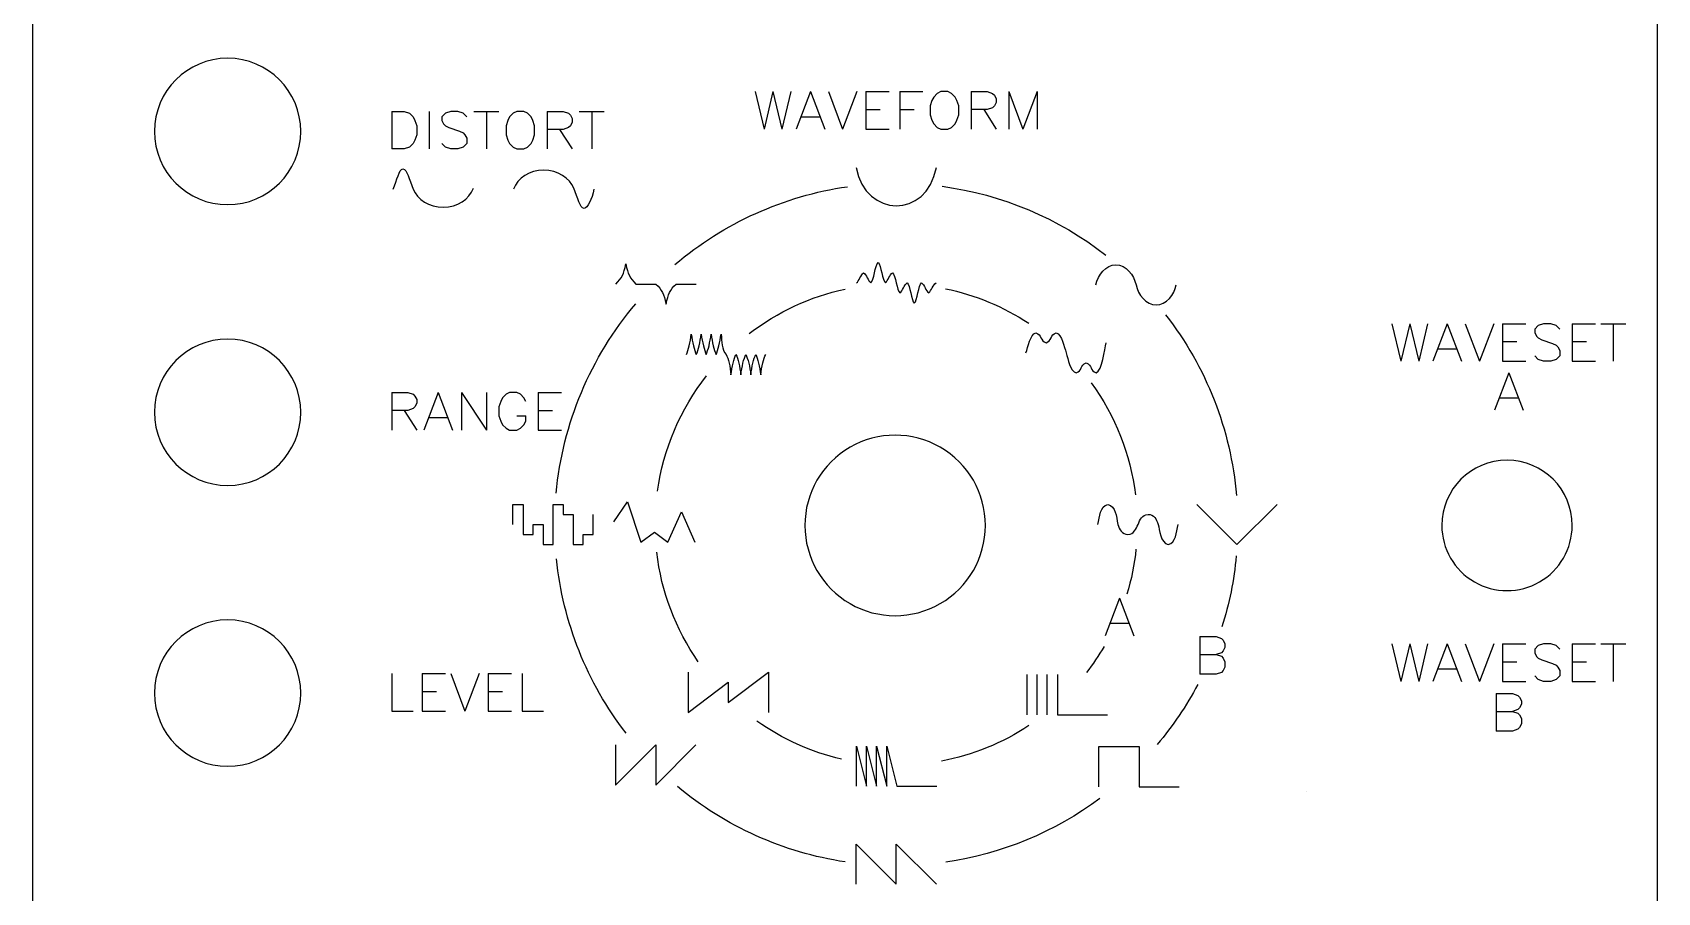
# Model space of a CAD drawing. Extents: x 0 to 81, y 0 to 128.
# Drawn here: x 0 to 80.9, y 41.5 to 84.3 of the extents above; entities that cross this region are included whole.
import ezdxf

# ---------------------------------------------------------------- set-up
doc = ezdxf.new("R2010")
doc.units = 0
for name, color, linetype in [('curves', 7, 'CONTINUOUS'), ('panel', 7, 'CONTINUOUS'), ('text', 7, 'CONTINUOUS'), ('waveforms', 7, 'CONTINUOUS')]:
    doc.layers.add(name, color=color, linetype=linetype)

msp = doc.modelspace()

# ---------------------------------------------------------------- linework, layer by layer
at = {"layer": 'curves', "color": 7}
for points in [[(32.034365, 72.748217), (34.474526, 74.824175), (37.451636, 76.168352), (40.622552, 76.625817)], [(45.342496, 76.644741), (48.31373, 76.240368), (51.12514, 75.057279), (53.491492, 73.215508)], [(35.734021, 69.311933), (37.142322, 70.395111), (38.773572, 71.152059), (40.509994, 71.528123)], [(45.509048, 71.545364), (46.983224, 71.236724), (48.386122, 70.653325), (49.644453, 69.825644)], [(26.121451, 61.357092), (26.441502, 64.83669), (27.826029, 68.13314), (30.086567, 70.797723)], [(56.462768, 70.245002), (58.48339, 67.65025), (59.708007, 64.525103), (59.98819, 61.248345)], [(31.165869, 61.463604), (31.459559, 63.561632), (32.30343, 65.544518), (33.611725, 67.210754)], [(52.75205, 66.861907), (53.949991, 65.216101), (54.709571, 63.292605), (54.959332, 61.272367)], [(33.190547, 52.959607), (32.06457, 54.582537), (31.356632, 56.458324), (31.129556, 58.420508)], [(54.986942, 58.571446), (54.908488, 57.809188), (54.757202, 57.056198), (54.535156, 56.32279)], [(29.598535, 49.404922), (27.656312, 51.918196), (26.457044, 54.925331), (26.136687, 58.085418)], [(59.978145, 58.238659), (59.867415, 57.038135), (59.62929, 55.852796), (59.26779, 54.702649)], [(53.396534, 53.721439), (53.131411, 53.270165), (52.837047, 52.83672), (52.51533, 52.423881)], [(58.064774, 51.827791), (57.499998, 50.764101), (56.82379, 49.763438), (56.047539, 48.842655)], [(40.32092, 48.114473), (38.808745, 48.467632), (37.37949, 49.110933), (36.112437, 50.008693)], [(49.656606, 49.7824), (48.337805, 48.912653), (46.860248, 48.311868), (45.308707, 48.014513)], [(40.506345, 42.991404), (37.433046, 43.456488), (34.546079, 44.755269), (32.159367, 46.746519)], [(53.192512, 46.157099), (50.935356, 44.47907), (48.297128, 43.387281), (45.514268, 42.97958)]]:
    msp.add_open_spline(points, degree=3, dxfattribs=at)
at = {"layer": 'panel', "color": 7}
for p, q in [((0.049801, 128.450048), (0.049801, 0.049849)), ((80.949967, 0.049849), (80.949967, 128.450048)), ((13.408298, 79.378256), (13.408298, 79.378256)), ((13.408298, 65.389119), (13.408298, 65.389119)), ((47.49121, 59.753498), (47.49121, 59.753498)), ((76.705133, 59.753498), (76.705133, 59.753498)), ((13.408298, 51.399983), (13.408298, 51.399983))]:
    msp.add_line(p, q, dxfattribs=at)
for points in [[(9.7628, 83.024034), (7.749989, 83.024034), (6.118069, 81.391988), (6.117302, 79.378256)], [(13.408298, 79.378256), (13.407532, 81.391988), (11.775612, 83.024034), (9.7628, 83.024034)], [(6.117302, 79.378256), (6.118069, 77.364523), (7.749989, 75.732477), (9.7628, 75.732477)], [(9.7628, 75.732477), (11.775612, 75.732477), (13.407532, 77.364523), (13.408298, 79.378256)], [(9.7628, 69.034898), (7.749989, 69.034898), (6.118069, 67.402852), (6.117302, 65.389119)], [(13.408298, 65.389119), (13.407532, 67.402852), (11.775612, 69.034898), (9.7628, 69.034898)], [(6.117302, 65.389119), (6.118069, 63.375387), (7.749989, 61.743341), (9.7628, 61.743341)], [(9.7628, 61.743341), (11.775612, 61.743341), (13.407532, 63.375387), (13.408298, 65.389119)], [(45.243985, 63.647588), (43.853397, 64.450812), (42.140122, 64.450812), (40.749535, 63.647588)], [(40.749535, 63.647588), (39.358947, 62.844364), (38.50231, 61.359945), (38.50231, 59.753498)], [(47.49121, 59.753498), (47.49121, 61.359945), (46.634572, 62.844364), (45.243985, 63.647588)], [(73.459141, 63.000975), (71.66643, 63.000975), (70.21315, 61.54703), (70.21315, 59.753498)], [(76.705133, 59.753498), (76.705133, 61.54703), (75.251853, 63.000975), (73.459141, 63.000975)], [(38.50231, 59.753498), (38.50231, 58.14705), (39.358947, 56.662631), (40.749535, 55.859408)], [(45.243985, 55.859408), (46.634572, 56.662631), (47.49121, 58.14705), (47.49121, 59.753498)], [(70.21315, 59.753498), (70.21315, 58.593286), (70.831832, 57.521205), (71.836145, 56.941099)], [(75.082137, 56.941099), (76.08645, 57.521205), (76.705133, 58.593286), (76.705133, 59.753498)], [(71.836145, 56.941099), (72.840459, 56.360993), (74.077824, 56.360993), (75.082137, 56.941099)], [(40.749535, 55.859408), (42.140122, 55.056184), (43.853397, 55.056184), (45.243985, 55.859408)], [(9.7628, 55.045762), (7.749989, 55.045762), (6.118069, 53.413716), (6.117302, 51.399983)], [(13.408298, 51.399983), (13.407532, 53.413716), (11.775612, 55.045762), (9.7628, 55.045762)], [(6.117302, 51.399983), (6.118069, 49.386251), (7.749989, 47.754204), (9.7628, 47.754204)], [(9.7628, 47.754204), (11.775612, 47.754204), (13.407532, 49.386251), (13.408298, 51.399983)]]:
    msp.add_open_spline(points, degree=3, dxfattribs=at)
at = {"layer": 'text', "color": 7}
for p, q in [((36.028312, 81.361516), (36.471402, 79.4932)), ((36.914493, 81.361516), (36.471402, 79.4932)), ((36.914493, 81.361516), (37.360405, 79.4932)), ((37.806317, 81.361516), (37.360405, 79.4932)), ((38.782813, 81.361516), (38.071611, 79.4932)), ((38.782813, 81.361516), (39.494015, 79.4932)), ((39.671811, 81.361516), (40.383013, 79.4932)), ((41.094215, 81.361516), (40.383013, 79.4932)), ((41.537301, 81.361516), (41.537301, 79.4932)), ((41.537301, 81.361516), (42.694415, 81.361516)), ((43.225001, 81.361516), (43.225001, 79.4932)), ((43.225001, 81.361516), (44.382115, 81.361516)), ((44.825201, 80.915604), (44.737711, 80.650314)), ((44.915512, 81.093404), (44.825201, 80.915604)), ((45.093312, 81.271205), (44.915512, 81.093404)), ((45.271113, 81.361516), (45.093312, 81.271205)), ((45.626714, 81.361516), (45.271113, 81.361516)), ((45.804514, 81.271205), (45.626714, 81.361516)), ((45.982315, 81.093404), (45.804514, 81.271205)), ((46.072626, 80.915604), (45.982315, 81.093404)), ((46.160115, 80.650314), (46.072626, 80.915604)), ((46.780991, 81.361516), (46.780991, 79.4932)), ((46.780991, 81.361516), (47.582504, 81.361516)), ((47.582504, 81.361516), (47.847794, 81.271205)), ((47.847794, 81.271205), (47.938105, 81.180894)), ((47.938105, 81.180894), (48.028416, 81.005915)), ((48.028416, 81.005915), (48.028416, 80.825293)), ((48.649291, 81.361516), (48.649291, 79.4932)), ((48.649291, 81.361516), (49.360493, 79.4932)), ((50.071695, 81.361516), (49.360493, 79.4932)), ((50.071695, 81.361516), (50.071695, 79.4932)), ((17.933891, 80.374176), (17.933891, 78.50586)), ((17.933891, 80.374176), (18.557603, 80.374176)), ((18.557603, 80.374176), (18.825715, 80.283865)), ((18.825715, 80.283865), (19.000694, 80.106064)), ((19.000694, 80.106064), (19.091005, 79.928264)), ((19.802211, 80.374176), (19.802211, 78.50586)), ((20.603722, 80.283865), (20.425921, 80.106064)), ((20.425921, 80.106064), (20.425921, 79.928264)), ((20.869012, 80.374176), (20.603722, 80.283865)), ((21.224613, 80.374176), (20.869012, 80.374176)), ((21.492724, 80.283865), (21.224613, 80.374176)), ((21.670525, 80.106064), (21.492724, 80.283865)), ((22.026121, 80.374176), (23.270724, 80.374176)), ((22.647012, 80.374176), (22.647012, 78.50586)), ((23.804132, 80.106064), (23.713821, 79.928264)), ((23.981932, 80.283865), (23.804132, 80.106064)), ((24.159733, 80.374176), (23.981932, 80.283865)), ((24.515334, 80.374176), (24.159733, 80.374176)), ((24.693134, 80.283865), (24.515334, 80.374176)), ((24.870935, 80.106064), (24.693134, 80.283865)), ((24.961246, 79.928264), (24.870935, 80.106064)), ((25.669621, 80.374176), (25.669621, 78.50586)), ((25.669621, 80.374176), (26.471134, 80.374176)), ((26.471134, 80.374176), (26.736424, 80.283865)), ((26.736424, 80.283865), (26.826735, 80.193554)), ((26.826735, 80.193554), (26.917046, 80.018575)), ((27.272651, 80.374176), (28.517254, 80.374176)), ((27.893542, 80.374176), (27.893542, 78.50586)), ((38.336901, 80.114091), (39.228725, 80.114091)), ((41.537301, 80.469692), (42.248503, 80.469692)), ((43.225001, 80.469692), (43.936203, 80.469692)), ((44.737711, 80.650314), (44.737711, 80.204402)), ((44.737711, 80.204402), (44.825201, 79.939112)), ((46.072626, 79.939112), (46.160115, 80.204402)), ((46.160115, 80.204402), (46.160115, 80.650314)), ((47.582504, 80.469692), (46.780991, 80.469692)), ((47.404703, 80.469692), (48.028416, 79.4932)), ((47.847794, 80.560003), (47.582504, 80.469692)), ((47.938105, 80.650314), (47.847794, 80.560003)), ((48.028416, 80.825293), (47.938105, 80.650314)), ((19.091005, 79.928264), (19.181316, 79.662974)), ((19.181316, 79.662974), (19.181316, 79.217062)), ((20.425921, 79.928264), (20.513411, 79.750463)), ((20.513411, 79.750463), (20.603722, 79.662974)), ((20.603722, 79.662974), (20.781522, 79.572663)), ((20.781522, 79.572663), (21.314924, 79.394862)), ((21.314924, 79.394862), (21.492724, 79.307373)), ((21.492724, 79.307373), (21.580214, 79.217062)), ((23.713821, 79.928264), (23.626331, 79.662974)), ((23.626331, 79.662974), (23.626331, 79.217062)), ((25.048735, 79.662974), (24.961246, 79.928264)), ((25.048735, 79.217062), (25.048735, 79.662974)), ((26.471134, 79.482352), (25.669621, 79.482352)), ((26.293333, 79.482352), (26.917046, 78.50586)), ((26.736424, 79.572663), (26.471134, 79.482352)), ((26.826735, 79.662974), (26.736424, 79.572663)), ((26.917046, 79.837953), (26.826735, 79.662974)), ((26.917046, 80.018575), (26.917046, 79.837953)), ((41.537301, 79.4932), (42.694415, 79.4932)), ((44.825201, 79.939112), (44.915512, 79.759901)), ((44.915512, 79.759901), (45.093312, 79.5821)), ((45.093312, 79.5821), (45.271113, 79.4932)), ((45.271113, 79.4932), (45.626714, 79.4932)), ((45.626714, 79.4932), (45.804514, 79.5821)), ((45.804514, 79.5821), (45.982315, 79.759901)), ((45.982315, 79.759901), (46.072626, 79.939112)), ((18.557603, 78.50586), (17.933891, 78.50586)), ((18.825715, 78.59476), (18.557603, 78.50586)), ((19.000694, 78.772561), (18.825715, 78.59476)), ((19.091005, 78.951772), (19.000694, 78.772561)), ((19.181316, 79.217062), (19.091005, 78.951772)), ((20.603722, 78.59476), (20.425921, 78.772561)), ((20.869012, 78.50586), (20.603722, 78.59476)), ((21.224613, 78.50586), (20.869012, 78.50586)), ((21.492724, 78.59476), (21.224613, 78.50586)), ((21.670525, 78.772561), (21.492724, 78.59476)), ((21.580214, 79.217062), (21.670525, 79.039261)), ((21.670525, 79.039261), (21.670525, 78.772561)), ((23.626331, 79.217062), (23.713821, 78.951772)), ((23.713821, 78.951772), (23.804132, 78.772561)), ((23.804132, 78.772561), (23.981932, 78.59476)), ((23.981932, 78.59476), (24.159733, 78.50586)), ((24.159733, 78.50586), (24.515334, 78.50586)), ((24.515334, 78.50586), (24.693134, 78.59476)), ((24.693134, 78.59476), (24.870935, 78.772561)), ((24.870935, 78.772561), (24.961246, 78.951772)), ((24.961246, 78.951772), (25.048735, 79.217062)), ((67.729153, 69.802016), (68.172243, 67.9337)), ((68.615334, 69.802016), (68.172243, 67.9337)), ((68.615334, 69.802016), (69.061246, 67.9337)), ((69.507158, 69.802016), (69.061246, 67.9337)), ((70.483654, 69.802016), (69.772452, 67.9337)), ((70.483654, 69.802016), (71.194856, 67.9337)), ((71.372652, 69.802016), (72.083854, 67.9337)), ((72.795056, 69.802016), (72.083854, 67.9337)), ((73.238142, 69.802016), (73.238142, 67.9337)), ((73.238142, 69.802016), (74.395256, 69.802016)), ((75.016153, 69.711705), (74.838352, 69.533904)), ((75.281443, 69.802016), (75.016153, 69.711705)), ((75.637044, 69.802016), (75.281443, 69.802016)), ((75.905155, 69.711705), (75.637044, 69.802016)), ((76.082956, 69.533904), (75.905155, 69.711705)), ((76.703842, 69.802016), (76.703842, 67.9337)), ((76.703842, 69.802016), (77.860956, 69.802016)), ((78.126242, 69.802016), (79.370845, 69.802016)), ((78.747133, 69.802016), (78.747133, 67.9337)), ((73.238142, 68.910192), (73.949344, 68.910192)), ((74.838352, 69.533904), (74.838352, 69.356104)), ((74.838352, 69.356104), (74.925842, 69.178303)), ((74.925842, 69.178303), (75.016153, 69.090814)), ((75.016153, 69.090814), (75.193953, 69.000503)), ((75.193953, 69.000503), (75.727355, 68.822702)), ((75.727355, 68.822702), (75.905155, 68.735213)), ((76.703842, 68.910192), (77.415044, 68.910192)), ((70.037742, 68.554591), (70.929566, 68.554591)), ((75.016153, 68.0226), (74.838352, 68.200401)), ((75.281443, 67.9337), (75.016153, 68.0226)), ((75.905155, 68.0226), (75.637044, 67.9337)), ((75.905155, 68.735213), (75.992645, 68.644902)), ((76.082956, 68.200401), (75.905155, 68.0226)), ((75.992645, 68.644902), (76.082956, 68.467101)), ((76.082956, 68.467101), (76.082956, 68.200401)), ((73.550044, 67.359016), (72.838842, 65.4907)), ((73.238142, 67.9337), (74.395256, 67.9337)), ((73.550044, 67.359016), (74.261246, 65.4907)), ((75.637044, 67.9337), (75.281443, 67.9337)), ((76.703842, 67.9337), (77.860956, 67.9337)), ((17.933651, 66.374222), (17.933651, 64.505906)), ((17.933651, 66.374222), (18.735164, 66.374222)), ((18.735164, 66.374222), (19.000454, 66.283911)), ((20.247883, 66.374222), (19.536681, 64.505906)), ((20.247883, 66.374222), (20.959085, 64.505906)), ((21.402171, 66.374222), (21.402171, 64.505906)), ((21.402171, 66.374222), (22.649596, 64.505906)), ((22.649596, 66.374222), (22.649596, 64.505906)), ((23.803893, 66.374222), (23.626092, 66.283911)), ((24.159494, 66.374222), (23.803893, 66.374222)), ((24.337294, 66.283911), (24.159494, 66.374222)), ((25.226291, 66.374222), (25.226291, 64.505906)), ((25.226291, 66.374222), (26.383405, 66.374222)), ((19.000454, 65.572709), (18.735164, 65.482398)), ((19.000454, 66.283911), (19.090765, 66.1936)), ((19.090765, 65.66302), (19.000454, 65.572709)), ((19.090765, 66.1936), (19.181076, 66.018621)), ((19.181076, 65.837999), (19.090765, 65.66302)), ((19.181076, 66.018621), (19.181076, 65.837999)), ((23.357981, 65.92831), (23.270491, 65.66302)), ((23.270491, 65.66302), (23.270491, 65.217108)), ((23.448292, 66.10611), (23.357981, 65.92831)), ((23.626092, 66.283911), (23.448292, 66.10611)), ((24.515095, 66.10611), (24.337294, 66.283911)), ((24.605406, 65.92831), (24.515095, 66.10611)), ((73.104132, 66.111591), (73.995956, 66.111591)), ((18.735164, 65.482398), (17.933651, 65.482398)), ((18.557363, 65.482398), (19.181076, 64.505906)), ((19.801971, 65.126797), (20.693795, 65.126797)), ((23.270491, 65.217108), (23.357981, 64.951818)), ((23.357981, 64.951818), (23.448292, 64.772607)), ((23.448292, 64.772607), (23.626092, 64.594806)), ((24.159494, 65.217108), (24.605406, 65.217108)), ((24.337294, 64.594806), (24.515095, 64.772607)), ((24.515095, 64.772607), (24.605406, 64.951818)), ((24.605406, 64.951818), (24.605406, 65.217108)), ((25.226291, 65.482398), (25.937493, 65.482398)), ((23.626092, 64.594806), (23.803893, 64.505906)), ((23.803893, 64.505906), (24.159494, 64.505906)), ((24.159494, 64.505906), (24.337294, 64.594806)), ((25.226291, 64.505906), (26.383405, 64.505906)), ((54.167003, 56.129376), (53.455801, 54.26106)), ((54.167003, 56.129376), (54.878205, 54.26106)), ((53.721091, 54.881951), (54.612915, 54.881951)), ((58.169676, 54.213075), (58.169676, 52.344758)), ((58.169676, 54.213075), (58.971189, 54.213075)), ((58.971189, 54.213075), (59.236479, 54.122764)), ((59.236479, 53.411562), (58.971189, 53.321251)), ((59.236479, 54.122764), (59.32679, 54.032453)), ((59.32679, 53.501873), (59.236479, 53.411562)), ((59.32679, 54.032453), (59.417102, 53.857474)), ((59.417102, 53.676852), (59.32679, 53.501873)), ((59.417102, 53.857474), (59.417102, 53.676852)), ((67.729112, 53.855316), (68.172202, 51.987)), ((68.615293, 53.855316), (68.172202, 51.987)), ((68.615293, 53.855316), (69.061205, 51.987)), ((69.507117, 53.855316), (69.061205, 51.987)), ((70.483613, 53.855316), (69.772411, 51.987)), ((70.483613, 53.855316), (71.194815, 51.987)), ((71.372611, 53.855316), (72.083813, 51.987)), ((72.795015, 53.855316), (72.083813, 51.987)), ((73.238101, 53.855316), (73.238101, 51.987)), ((73.238101, 53.855316), (74.395215, 53.855316)), ((75.016112, 53.765005), (74.838311, 53.587204)), ((74.838311, 53.587204), (74.838311, 53.409404)), ((74.838311, 53.409404), (74.925801, 53.231603)), ((75.281402, 53.855316), (75.016112, 53.765005)), ((75.637003, 53.855316), (75.281402, 53.855316)), ((75.905114, 53.765005), (75.637003, 53.855316)), ((76.082915, 53.587204), (75.905114, 53.765005)), ((76.703801, 53.855316), (76.703801, 51.987)), ((76.703801, 53.855316), (77.860915, 53.855316)), ((78.126201, 53.855316), (79.370804, 53.855316)), ((78.747092, 53.855316), (78.747092, 51.987)), ((58.169676, 53.321251), (58.971189, 53.321251)), ((58.971189, 53.321251), (59.236479, 53.233762)), ((59.236479, 53.233762), (59.32679, 53.146273)), ((59.32679, 53.146273), (59.417102, 52.96565)), ((59.417102, 52.70036), (59.32679, 52.52256)), ((59.417102, 52.96565), (59.417102, 52.70036)), ((70.037701, 52.607891), (70.929525, 52.607891)), ((73.238101, 52.963492), (73.949303, 52.963492)), ((74.925801, 53.231603), (75.016112, 53.144114)), ((75.016112, 53.144114), (75.193912, 53.053803)), ((75.193912, 53.053803), (75.727314, 52.876002)), ((75.727314, 52.876002), (75.905114, 52.788513)), ((75.905114, 52.788513), (75.992604, 52.698202)), ((75.992604, 52.698202), (76.082915, 52.520401)), ((76.703801, 52.963492), (77.415003, 52.963492)), ((17.933591, 52.374216), (17.933591, 50.5059)), ((19.446311, 52.374216), (19.446311, 50.5059)), ((19.446311, 52.374216), (20.603425, 52.374216)), ((20.868711, 52.374216), (21.579913, 50.5059)), ((22.291115, 52.374216), (21.579913, 50.5059)), ((22.734201, 52.374216), (22.734201, 50.5059)), ((22.734201, 52.374216), (23.891315, 52.374216)), ((24.421901, 52.374216), (24.421901, 50.5059)), ((58.971189, 52.344759), (58.169676, 52.344759)), ((59.236479, 52.43366), (58.971189, 52.344759)), ((59.32679, 52.52256), (59.236479, 52.43366)), ((73.238101, 51.987), (74.395215, 51.987)), ((75.016112, 52.0759), (74.838311, 52.253701)), ((75.281402, 51.987), (75.016112, 52.0759)), ((75.637003, 51.987), (75.281402, 51.987)), ((75.905114, 52.0759), (75.637003, 51.987)), ((76.082915, 52.253701), (75.905114, 52.0759)), ((76.082915, 52.520401), (76.082915, 52.253701)), ((76.703801, 51.987), (77.860915, 51.987)), ((19.446311, 51.482392), (20.157513, 51.482392)), ((22.734201, 51.482392), (23.445403, 51.482392)), ((72.926291, 51.378316), (72.926291, 49.51)), ((72.926291, 51.378316), (73.727804, 51.378316)), ((73.727804, 51.378316), (73.993094, 51.288005)), ((73.993094, 51.288005), (74.083405, 51.197694)), ((74.083405, 51.197694), (74.173716, 51.022715)), ((74.173716, 51.022715), (74.173716, 50.842093)), ((17.933591, 50.5059), (19.000394, 50.5059)), ((19.446311, 50.5059), (20.603425, 50.5059)), ((22.734201, 50.5059), (23.891315, 50.5059)), ((24.421901, 50.5059), (25.488704, 50.5059)), ((72.926291, 50.486492), (73.727804, 50.486492)), ((73.993094, 50.576803), (73.727804, 50.486492)), ((73.727804, 50.486492), (73.993094, 50.399002)), ((74.083405, 50.667114), (73.993094, 50.576803)), ((73.993094, 50.399002), (74.083405, 50.311513)), ((74.173716, 50.842093), (74.083405, 50.667114)), ((74.083405, 50.311513), (74.173716, 50.130891)), ((73.727804, 49.51), (72.926291, 49.51)), ((73.993094, 49.5989), (73.727804, 49.51)), ((74.083405, 49.6878), (73.993094, 49.5989)), ((74.173716, 49.865601), (74.083405, 49.6878)), ((74.173716, 50.130891), (74.173716, 49.865601))]:
    msp.add_line(p, q, dxfattribs=at)
at = {"layer": 'waveforms', "color": 7}
for p, q in [((30.089505, 71.778195), (31.089505, 71.778195)), ((32.089506, 71.778195), (33.089504, 71.778195)), ((23.970399, 59.800022), (23.970399, 60.800022)), ((23.970399, 60.800022), (24.470399, 60.800022)), ((24.470399, 60.800022), (24.470399, 59.300023)), ((25.970399, 58.800024), (25.970399, 60.800022)), ((25.970399, 60.800022), (26.470399, 60.800022)), ((26.470399, 60.800022), (26.470399, 60.300023)), ((28.993983, 59.926545), (29.666486, 60.934252)), ((29.666486, 60.934252), (30.33899, 58.91884)), ((58.009104, 60.800022), (60.009105, 58.800024)), ((60.009105, 58.800024), (62.009104, 60.800022)), ((26.470399, 60.300023), (26.970399, 60.300023)), ((26.970399, 60.300023), (26.970399, 58.800024)), ((27.970398, 59.300023), (27.970398, 60.300023)), ((31.683999, 58.91884), (32.356502, 60.430399)), ((32.356502, 60.430399), (33.029007, 58.91884)), ((24.470399, 59.300023), (24.970399, 59.300023)), ((24.970399, 59.300023), (24.970399, 59.800022)), ((24.970399, 59.800022), (25.470399, 59.800022)), ((25.470399, 59.800022), (25.470399, 58.800024)), ((27.470399, 58.800024), (27.470399, 59.300023)), ((27.470399, 59.300023), (27.970398, 59.300023)), ((30.33899, 58.91884), (31.011495, 59.422693)), ((31.011495, 59.422693), (31.683999, 58.91884)), ((25.470399, 58.800024), (25.970399, 58.800024)), ((26.970399, 58.800024), (27.470399, 58.800024)), ((32.689998, 52.440022), (32.689998, 50.440021)), ((32.689998, 50.440021), (34.689997, 51.940023)), ((34.689997, 50.940022), (36.689998, 52.440022)), ((34.689997, 51.940023), (34.689997, 50.940022)), ((36.689998, 52.440022), (36.689998, 50.440021)), ((49.57282, 50.327204), (49.57282, 52.327203)), ((50.072819, 50.327204), (50.072819, 52.327203)), ((50.572818, 50.327204), (50.572818, 52.327203)), ((51.07282, 52.327203), (51.07282, 50.327204)), ((51.07282, 50.327204), (53.57282, 50.327203)), ((29.075626, 48.818328), (29.075626, 46.818327)), ((29.075626, 46.818327), (31.075627, 48.818328)), ((31.075627, 48.818328), (31.075627, 46.818327)), ((31.075627, 46.818327), (33.075626, 48.818328)), ((41.074999, 46.763223), (41.074999, 48.763225)), ((41.074999, 48.763225), (41.574998, 46.763223)), ((41.574998, 46.763223), (41.574998, 48.763225)), ((41.574998, 48.763225), (42.074997, 46.763223)), ((42.074997, 46.763223), (42.074997, 48.763225)), ((42.074997, 48.763225), (42.574999, 46.763223)), ((42.574999, 46.763223), (42.574999, 48.763225)), ((42.574999, 48.763225), (43.074998, 46.763223)), ((53.13688, 46.738143), (53.13688, 48.738142)), ((53.13688, 48.738142), (55.136881, 48.738142)), ((55.136881, 48.738142), (55.136881, 46.738143)), ((43.074998, 46.763223), (45.074999, 46.763223)), ((55.136881, 46.738143), (57.13688, 46.738143)), ((63.499999, 46.500004), (63.499999, 46.500004)), ((41.049999, 41.879683), (41.049999, 43.879685)), ((41.049999, 43.879685), (43.05, 41.879683)), ((43.05, 41.879683), (43.05, 43.879685)), ((43.05, 43.879685), (45.049999, 41.879683))]:
    msp.add_line(p, q, dxfattribs=at)
for points in [[(18.000003, 76.500003), (18.193721, 76.963878), (18.300003, 77.500003), (18.488016, 77.509038)], [(18.488016, 77.509038), (18.700003, 77.500038), (18.800003, 77.000003), (19.000003, 76.500003)], [(25.49874, 77.454546), (24.79874, 77.454546), (24.19874, 77.054546), (23.998982, 76.504545)], [(26.99874, 76.554546), (26.79874, 77.054546), (26.19874, 77.454546), (25.49874, 77.454546)], [(41.049977, 77.575425), (41.549979, 75.075424), (44.549979, 75.015115), (45.049977, 77.575425)], [(19.000003, 76.500003), (19.200003, 76.000003), (19.800003, 75.600003), (20.500003, 75.600003)], [(20.500003, 75.600003), (21.200003, 75.600003), (21.800003, 76.000003), (21.999761, 76.550004)], [(27.510727, 75.545511), (27.29874, 75.554511), (27.19874, 76.054546), (26.99874, 76.554546)], [(27.998982, 76.504545), (27.899522, 76.004546), (27.69874, 75.554546), (27.510727, 75.545511)], [(41.788951, 71.836846), (41.933072, 71.937586), (42.005132, 72.743504), (42.149252, 72.844245)], [(42.149252, 72.844245), (42.293371, 72.743504), (42.365431, 71.937585), (42.50955, 71.836846)], [(29.089504, 71.778195), (29.389506, 72.078195), (29.489506, 72.278195), (29.589506, 72.778196)], [(29.589506, 72.778196), (29.689506, 72.278195), (29.789506, 72.078195), (30.089505, 71.778195)], [(41.068353, 71.836846), (41.201496, 71.921606), (41.284533, 72.239805), (41.428652, 72.340545)], [(41.428652, 72.340545), (41.572773, 72.239805), (41.644832, 71.937585), (41.788951, 71.836846)], [(42.50955, 71.836846), (42.644778, 71.967988), (42.725731, 72.239805), (42.869849, 72.340545)], [(42.869849, 72.340545), (43.01397, 72.239805), (43.08603, 71.433885), (43.23015, 71.333147)], [(52.987897, 71.738164), (53.087897, 72.238162), (53.487897, 72.738162), (53.987897, 72.738162)], [(53.987897, 72.738162), (54.487897, 72.738162), (54.887897, 72.238162), (54.987895, 71.738164)], [(31.089505, 71.778195), (31.389506, 71.478195), (31.489506, 71.278195), (31.589504, 70.778197)], [(31.589504, 70.778197), (31.703652, 71.282713), (31.789506, 71.478195), (32.089506, 71.778195)], [(43.23015, 71.333147), (43.374269, 71.433887), (43.446328, 71.736105), (43.590448, 71.836846)], [(43.590448, 71.836846), (43.734569, 71.736105), (43.806629, 70.930186), (43.950748, 70.829446)], [(43.950748, 70.829446), (44.094868, 70.930186), (44.166928, 71.736105), (44.311047, 71.836846)], [(44.311047, 71.836846), (44.455167, 71.736105), (44.527227, 71.433885), (44.671347, 71.333145)], [(44.671347, 71.333145), (44.796886, 71.463743), (44.887527, 71.736105), (45.031646, 71.836845)], [(54.987895, 71.738164), (55.087897, 71.238162), (55.487897, 70.738162), (55.987896, 70.738163)], [(55.987896, 70.738163), (56.487897, 70.738162), (56.917604, 71.238162), (56.987897, 71.738164)], [(32.601821, 68.273354), (32.700561, 68.476275), (32.799305, 68.882118), (32.848676, 69.287962)], [(32.848676, 69.287962), (32.898046, 68.882118), (32.99679, 68.476275), (33.095531, 68.273354)], [(33.095531, 68.273354), (33.194271, 68.476275), (33.293017, 68.882118), (33.342388, 69.287962)], [(33.342388, 69.287962), (33.391758, 68.882118), (33.490501, 68.476275), (33.589243, 68.273354)], [(33.589243, 68.273354), (33.687983, 68.476275), (33.786728, 68.882118), (33.836098, 69.287962)], [(33.836098, 69.287962), (33.885468, 68.882118), (33.984213, 68.476275), (34.082955, 68.273354)], [(34.082955, 68.273354), (34.181695, 68.476275), (34.280439, 68.882118), (34.32981, 69.287962)], [(34.32981, 69.287962), (34.37918, 68.882118), (34.35701, 68.535771), (34.576666, 68.273354)], [(49.50761, 68.350294), (49.60761, 68.650292), (49.70761, 69.250292), (50.007609, 69.350292)], [(50.007609, 69.350292), (50.30761, 69.250292), (50.20761, 68.950292), (50.507608, 68.850293)], [(50.507608, 68.850293), (50.80702, 68.943513), (50.70761, 69.250292), (51.00761, 69.350292)], [(51.00761, 69.350292), (51.30761, 69.250292), (51.4105, 68.656704), (51.507609, 68.350294)], [(53.007609, 67.350293), (53.30761, 67.450293), (53.407698, 68.550246), (53.50761, 68.850293)], [(34.576666, 68.273354), (34.707323, 68.050689), (34.774151, 67.664589), (34.823521, 67.258749)], [(34.823521, 67.258749), (34.872891, 67.664589), (34.971635, 68.070432), (35.070377, 68.273354)], [(35.070377, 68.273354), (35.169117, 68.070432), (35.267862, 67.664589), (35.317233, 67.258749)], [(35.317233, 67.258749), (35.366603, 67.664589), (35.461315, 68.071889), (35.564088, 68.273354)], [(35.564088, 68.273354), (35.662828, 68.070432), (35.761574, 67.664589), (35.810945, 67.258749)], [(35.810945, 67.258749), (35.860315, 67.664589), (35.959058, 68.070432), (36.0578, 68.273354)], [(36.0578, 68.273354), (36.15654, 68.070432), (36.25679, 67.664539), (36.304655, 67.258749)], [(36.304655, 67.258749), (36.354025, 67.664589), (36.458286, 68.077679), (36.551512, 68.273354)], [(51.507609, 68.350294), (51.611214, 68.016539), (51.70761, 67.450292), (52.007608, 67.350293)], [(52.007608, 67.350293), (52.30761, 67.450293), (52.20761, 67.750292), (52.50761, 67.850292)], [(52.50761, 67.850292), (52.80761, 67.750292), (52.70761, 67.450292), (53.007609, 67.350293)], [(53.086819, 59.800025), (53.186819, 60.200025), (53.186819, 60.700025), (53.586818, 60.800025)], [(53.586818, 60.800025), (53.986819, 60.700025), (53.998347, 60.219822), (54.086817, 59.800025)], [(55.086818, 59.800025), (55.185178, 60.034994), (55.286819, 60.300025), (55.586817, 60.300026)], [(55.586817, 60.300026), (55.886819, 60.300025), (56.004211, 60.076616), (56.086819, 59.800025)], [(54.086817, 59.800025), (54.157027, 59.564459), (54.286819, 59.300025), (54.586819, 59.300026)], [(54.586819, 59.300026), (54.886819, 59.300025), (54.987681, 59.604417), (55.086818, 59.800025)], [(56.086819, 59.800025), (56.174919, 59.547478), (56.186819, 58.900025), (56.586818, 58.800027)], [(56.586818, 58.800027), (56.986819, 58.900027), (56.986819, 59.400025), (57.086819, 59.800025)]]:
    msp.add_open_spline(points, degree=3, dxfattribs=at)

doc.saveas('drawing.dxf')
